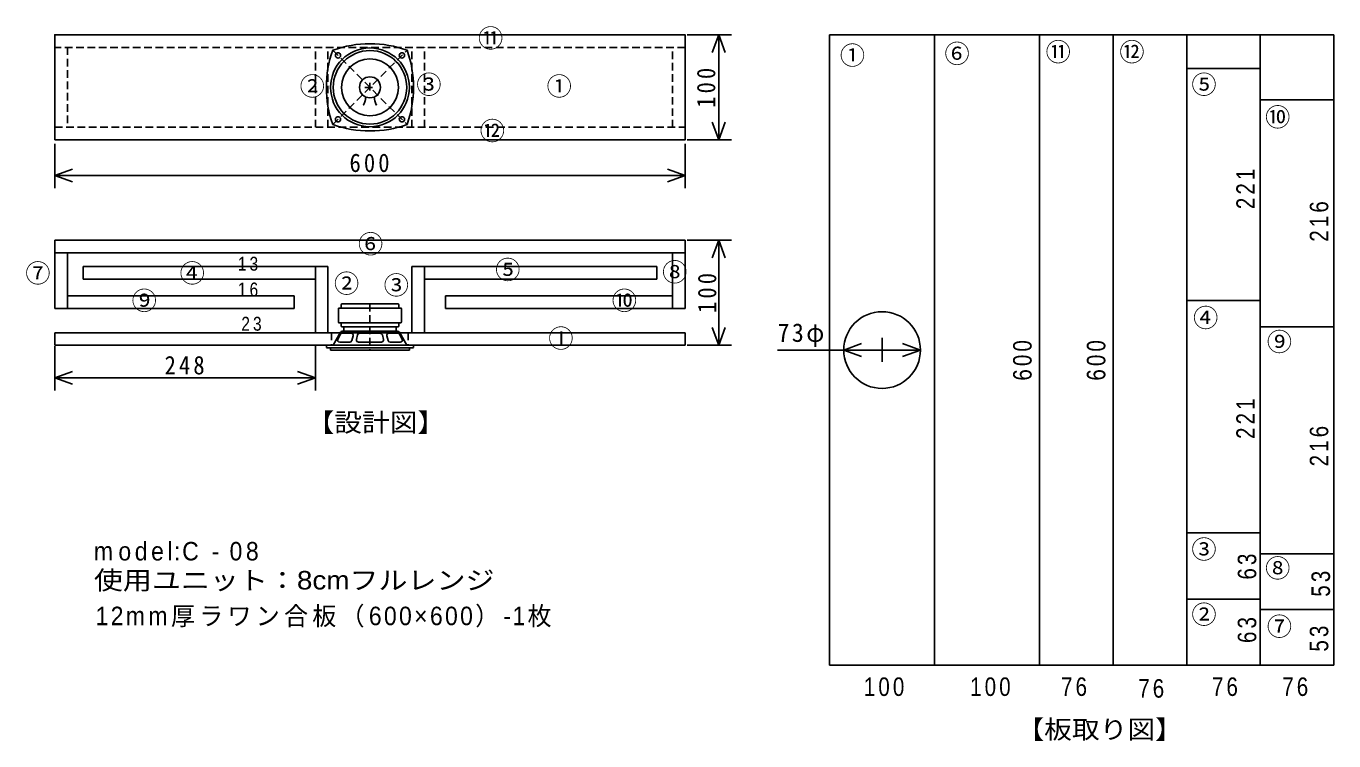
# Model space of a CAD drawing. Units: millimetres, scale not verified. Extents: x -920 to 325, y -183 to 497.
import ezdxf
from ezdxf.enums import TextEntityAlignment as Align

# ---------------------------------------------------------------- set-up
doc = ezdxf.new("R2010")
doc.units = ezdxf.units.MM
doc.header["$LTSCALE"] = 6
doc.linetypes.add('DASHED1', pattern=[1.8, 1.2, -0.6])
doc.layers.add('0-0', color=7, linetype='Continuous')
doc.styles.add('ＭＳ ゴシック', font='')
doc.styles.add('ＭＳ Ｐゴシック', font='')
doc.styles.get('ＭＳ ゴシック').set_extended_font_data('MS Gothic')
doc.styles.get('ＭＳ Ｐゴシック').set_extended_font_data('MS PGothic')

msp = doc.modelspace()

# ---------------------------------------------------------------- linework, layer by layer
at = {"layer": '0-0', "color": 4}
for p, q in [((-248.518, 489.041), (-290.518, 489.041)), ((-260.518, 489.041), (-266.674, 472.127)), ((-260.518, 389.041), (-260.518, 489.041)), ((-260.518, 489.041), (-254.362, 472.127)), ((-260.518, 389.041), (-266.674, 405.956)), ((-260.518, 389.041), (-254.362, 405.956)), ((-248.518, 389.041), (-290.518, 389.041)), ((-892.461, 343.181), (-892.461, 385.181)), ((-292.461, 343.181), (-292.461, 385.181)), ((-892.461, 355.181), (-875.547, 361.338)), ((-292.461, 355.181), (-309.376, 361.338)), ((-892.461, 355.181), (-292.461, 355.181)), ((-892.461, 355.181), (-875.547, 349.025)), ((-292.461, 355.181), (-309.376, 349.025)), ((-248.518, 293.558), (-290.518, 293.558)), ((-260.518, 293.558), (-266.674, 276.644)), ((-260.518, 193.558), (-260.518, 293.558)), ((-260.518, 293.558), (-254.362, 276.644)), ((-260.518, 193.558), (-266.674, 210.473)), ((-260.518, 193.558), (-254.362, 210.473)), ((-892.461, 150.591), (-892.461, 192.591)), ((-644.461, 150.591), (-644.461, 192.591)), ((-248.518, 193.558), (-290.518, 193.558)), ((-68.552, 189.041), (-204.552, 189.041)), ((-141.552, 189.041), (-124.637, 195.198)), ((-141.552, 189.041), (-124.637, 182.885)), ((-68.552, 189.041), (-85.466, 195.198)), ((-68.552, 189.041), (-85.466, 182.885)), ((-892.461, 162.591), (-875.547, 168.747)), ((-892.461, 162.591), (-644.461, 162.591)), ((-892.461, 162.591), (-875.547, 156.434)), ((-644.461, 162.591), (-661.376, 168.747)), ((-644.461, 162.591), (-661.376, 156.434))]:
    msp.add_line(p, q, dxfattribs=at)
at = {"layer": '0-0'}
for p, q in [((-155.052, 489.041), (-155.052, -110.959)), ((324.948, 489.041), (-155.052, 489.041)), ((-55.052, 489.041), (-55.052, -110.959)), ((44.948, 489.041), (44.948, -110.959)), ((114.948, 489.041), (114.948, -110.959)), ((184.948, 489.041), (184.948, -110.959)), ((254.948, 489.041), (254.948, -110.959)), ((324.948, 489.041), (324.948, -110.959)), ((254.948, 457.041), (184.948, 457.041)), ((324.948, 427.041), (254.948, 427.041)), ((-292.461, 293.558), (-892.461, 293.558)), ((-892.461, 293.558), (-892.461, 228.558)), ((-292.461, 228.558), (-292.461, 293.558)), ((-292.461, 281.558), (-892.461, 281.558)), ((-880.461, 281.558), (-880.461, 228.558)), ((-304.461, 228.558), (-304.461, 281.558)), ((-865.461, 268.558), (-865.461, 256.558)), ((-632.461, 268.558), (-865.461, 268.558)), ((-644.461, 205.558), (-644.461, 268.558)), ((-632.461, 205.558), (-632.461, 268.558)), ((-552.461, 205.558), (-552.461, 268.558)), ((-319.461, 268.558), (-552.461, 268.558)), ((-540.461, 205.558), (-540.461, 268.558)), ((-319.461, 256.558), (-319.461, 268.558)), ((-644.461, 256.558), (-865.461, 256.558)), ((-319.461, 256.558), (-540.461, 256.558)), ((-664.461, 240.558), (-880.461, 240.558)), ((-664.461, 228.558), (-664.461, 240.558)), ((-520.461, 228.558), (-520.461, 240.558)), ((-304.461, 240.558), (-520.461, 240.558)), ((-664.461, 228.558), (-892.461, 228.558)), ((-622.461, 215.758), (-622.461, 228.358)), ((-621.761, 229.058), (-563.161, 229.058)), ((-619.961, 232.058), (-619.961, 229.058)), ((-618.961, 233.058), (-565.961, 233.058)), ((-564.961, 232.058), (-564.961, 229.058)), ((-562.461, 228.358), (-562.461, 215.758)), ((-292.461, 228.558), (-520.461, 228.558)), ((254.948, 236.041), (184.948, 236.041)), ((-621.761, 215.058), (-563.161, 215.058)), ((-619.961, 212.058), (-619.961, 215.058)), ((-564.961, 212.058), (-564.961, 215.058)), ((-892.461, 205.558), (-292.461, 205.558)), ((-892.461, 205.558), (-892.461, 193.558)), ((-620.533, 206.03), (-627.461, 193.558)), ((-623.065, 199.503), (-620.651, 204.004)), ((-565.961, 211.058), (-618.961, 211.058)), ((-618.889, 205.058), (-610.399, 205.058)), ((-566.138, 207.058), (-618.784, 207.058)), ((-617.461, 207.058), (-617.461, 211.058)), ((-608.482, 202.489), (-609.815, 197.99)), ((-604.254, 203.492), (-605.254, 198.991)), ((-602.301, 205.058), (-582.621, 205.058)), ((-580.669, 203.492), (-579.669, 198.991)), ((-575.108, 197.99), (-576.441, 202.489)), ((-574.523, 205.058), (-566.034, 205.058)), ((-567.461, 207.058), (-567.461, 211.058)), ((-564.39, 206.03), (-557.461, 193.558)), ((-561.857, 199.503), (-564.271, 204.004)), ((-292.461, 193.558), (-292.461, 205.558)), ((-105.052, 200.751), (-105.052, 177.902)), ((324.948, 211.041), (254.948, 211.041)), ((-892.461, 193.558), (-292.461, 193.558)), ((-633.961, 192.008), (-633.961, 193.558)), ((-551.661, 191.308), (-633.261, 191.308)), ((-629.961, 189.058), (-629.961, 191.308)), ((-629.961, 189.058), (-554.961, 189.058)), ((-621.302, 196.558), (-611.487, 196.558)), ((-581.621, 196.558), (-603.301, 196.558)), ((-563.62, 196.558), (-573.19, 196.558)), ((-554.961, 189.058), (-554.961, 191.308)), ((-550.961, 192.008), (-550.961, 193.558)), ((-114.249, 189.041), (-96.295, 189.041)), ((254.948, 15.041), (184.948, 15.041)), ((324.948, -4.959), (254.948, -4.959)), ((254.948, -47.959), (184.948, -47.959)), ((324.948, -57.959), (254.948, -57.959)), ((324.948, -110.959), (-155.052, -110.959))]:
    msp.add_line(p, q, dxfattribs=at)
at = {"layer": '0-0', "linetype": 'DASHED1'}
for p, q in [((-292.461, 477.041), (-892.461, 477.041)), ((-880.461, 477.041), (-880.461, 401.041)), ((-644.461, 401.041), (-644.461, 477.041)), ((-632.461, 401.041), (-632.461, 477.041)), ((-627.816, 403.686), (-557.106, 474.397)), ((-627.816, 474.397), (-557.106, 403.686)), ((-552.461, 401.041), (-552.461, 477.041)), ((-540.461, 401.041), (-540.461, 477.041)), ((-304.461, 401.041), (-304.461, 477.041)), ((-597.358, 439.041), (-587.812, 439.041)), ((-592.461, 443.29), (-592.461, 435.052)), ((-892.461, 401.041), (-292.461, 401.041)), ((-592.461, 233.058), (-592.461, 189.058)), ((-628.961, 205.558), (-628.961, 193.558)), ((-555.961, 205.558), (-555.961, 193.558)), ((-620.932, 193.558), (-572.737, 193.558))]:
    msp.add_line(p, q, dxfattribs=at)
at = {"layer": '0-0'}
msp.add_lwpolyline([(-892.461, 389.041), (-292.461, 389.041), (-292.461, 489.041), (-892.461, 489.041)], close=True, dxfattribs=at)
for centre, radius in [((-592.461, 439.042), 37.5), ((-592.461, 439.042), 35), ((-622.867, 469.447), 2.5), ((-592.461, 439.042), 27), ((-562.056, 469.447), 2.5), ((-592.461, 439.042), 10), ((-622.867, 408.636), 2.5), ((-598.461, 422.473), 0.2), ((-586.461, 422.473), 0.2), ((-562.056, 408.636), 2.5), ((-105.052, 189.041), 36.5)]:
    msp.add_circle(centre, radius, dxfattribs=at)
for centre, radius, start, end in [((-529.175, 439.042), 104.786, 160.28108, 199.71875), ((-592.461, 375.755), 104.786, 70.28108, 109.71875), ((-655.747, 439.042), 104.786, 340.28108, 19.71875), ((-613.376, 430.474), 16.925, 331.78838, 357.97403), ((-571.547, 430.474), 16.925, 182.02293, 208.21141), ((-592.461, 502.328), 104.786, 250.28108, 289.71875), ((-621.761, 228.358), 0.7, 90, 180), ((-618.961, 232.058), 1, 90, 180), ((-565.961, 232.058), 1, 0, 90), ((-563.161, 228.358), 0.7, 0, 90), ((-621.761, 215.758), 0.7, 180, 270), ((-618.961, 212.058), 1, 180, 270), ((-565.961, 212.058), 1, 270, 0), ((-563.161, 215.758), 0.7, 270, 0), ((-621.302, 198.558), 2, 151.79231, 270), ((-618.889, 203.058), 2, 90, 151.79099), ((-618.784, 205.058), 2, 90, 150.94366), ((-610.399, 203.058), 2, 343.49654, 90), ((-602.301, 203.058), 2, 90, 167.47124), ((-582.621, 203.058), 2, 12.52852, 90), ((-574.523, 203.058), 2, 90, 196.50424), ((-566.138, 205.058), 2, 29.05536, 90), ((-566.034, 203.058), 2, 28.20877, 90), ((-563.62, 198.558), 2, 270, 28.20744), ((-633.261, 192.008), 0.7, 180, 270), ((-611.733, 198.558), 2, 270, 343.49551), ((-603.301, 198.558), 2, 167.47124, 270), ((-581.621, 198.558), 2, 270, 12.52852), ((-573.19, 198.558), 2, 196.50568, 270), ((-551.661, 192.008), 0.7, 270, 0)]:
    msp.add_arc(centre, radius, start, end, dxfattribs=at)
at = {"layer": '0-0', "linetype": 'DASHED1'}
msp.add_arc((-613.375, 430.474), 16.925, 331.78835, 357.97682, dxfattribs=at)

# ---------------------------------------------------------------- texts
at = {"layer": '0-0', "style": 'ＭＳ Ｐゴシック'}
for s, p in [('⑪', (-489.637, 471.684)), ('①', (-145.259, 455.363)), ('⑥', (-45.699, 456.995)), ('⑪', (50.596, 458.627)), ('⑫', (120.777, 458.627)), ('②', (-659.378, 425.984)), ('③', (-548.394, 427.617)), ('①', (-424.352, 425.984)), ('⑤', (189.326, 427.617)), ('⑩', (259.508, 396.606)), ('⑫', (-488.005, 383.549)), ('⑥', (-603.886, 275.829)), ('⑤', (-473.316, 251.347)), ('⑧', (-314.383, 249.14)), ('⑦', (-920.518, 248.083)), ('④', (-773.627, 248.083)), ('②', (-626.736, 238.29)), ('③', (-579.404, 236.658)), ('⑨', (-819.326, 221.969)), ('⑩', (-362.332, 221.969)), ('④', (190.959, 205.648)), ('①', (-422.72, 186.062)), ('⑨', (261.14, 182.798)), ('③', (189.326, -14.689)), ('⑧', (259.508, -32.642)), ('②', (189.326, -76.71)), ('⑦', (261.14, -88.135))]:
    msp.add_text(s, height=17.6, dxfattribs=at).set_placement(p, align=Align.BOTTOM_LEFT)
for s, width, p in [('【設計図】', 1.1, (-652.85, 106.088)), ('使用ユニット：8cmフルレンジ', 1.15, (-855.233, -44.067)), ('【板取り図】', 1.1, (22.85, -186.062))]:
    msp.add_text(s, height=17.6, dxfattribs=dict(at, width=width)).set_placement(p, align=Align.BOTTOM_LEFT)
at = {"layer": '0-0', "char_height": 17.6, "attachment_point": 7, "rotation": 90}
for s, insert, style in [('\\T1.27;\\W0.9;100', (-263.518, 419.541), 'ＭＳ ゴシック'), ('\\T1.27;\\W0.85;221', (249.715, 323.161), 'ＭＳ Ｐゴシック'), ('\\T1.27;\\W0.85;216', (319.896, 292.15), 'ＭＳ Ｐゴシック'), ('\\T1.27;\\W0.9;100', (-262.586, 224.278), 'ＭＳ ゴシック'), ('\\T1.27;\\W0.85;600', (37.539, 159.948), 'ＭＳ Ｐゴシック'), ('\\T1.27;\\W0.85;600', (107.72, 159.948), 'ＭＳ Ｐゴシック'), ('\\T1.27;\\W0.85;221', (249.715, 104.456), 'ＭＳ Ｐゴシック'), ('\\T1.27;\\W0.85;216', (319.896, 78.342), 'ＭＳ Ｐゴシック'), ('\\T1.27;\\W0.85;63', (251.347, -29.378), 'ＭＳ Ｐゴシック'), ('\\T1.27;\\W0.85;53', (321.528, -45.699), 'ＭＳ Ｐゴシック'), ('\\T1.27;\\W0.85;63', (251.347, -89.767), 'ＭＳ Ｐゴシック'), ('\\T1.27;\\W0.85;53', (319.896, -97.927), 'ＭＳ Ｐゴシック')]:
    msp.add_mtext(s, dxfattribs=dict(at, insert=insert, style=style))
at = {"layer": '0-0', "attachment_point": 7}
for s, insert, char_height, style in [('\\T1.27;\\W0.9;600', (-611.961, 358.181), 17.6, 'ＭＳ ゴシック'), ('\\T1.36;\\W0.85;13', (-718.135, 264.404), 13.2, 'ＭＳ Ｐゴシック'), ('\\T1.36;\\W0.85;16', (-718.135, 239.922), 13.2, 'ＭＳ Ｐゴシック'), ('\\T1.36;\\W0.85;23', (-714.87, 207.28), 13.2, 'ＭＳ Ｐゴシック'), ('\\T1.2;\\W0.95;73φ', (-204.552, 192.041), 17.6, 'ＭＳ ゴシック'), ('\\T1.27;\\W0.9;248', (-787.961, 165.591), 17.6, 'ＭＳ ゴシック'), ('\\T1.28;\\W0.95;model:C\\~-\\~08', (-855.233, -11.425), 17.6, 'ＭＳ Ｐゴシック'), ('\\T1.18;\\W0.95;12mm厚ラワン合板（600×600）-1枚', (-853.601, -75.078), 17.6, 'ＭＳ Ｐゴシック'), ('\\T1.27;\\W0.85;100', (-122.409, -140.363), 17.6, 'ＭＳ Ｐゴシック'), ('\\T1.27;\\W0.85;100', (-21.218, -140.363), 17.6, 'ＭＳ Ｐゴシック'), ('\\T1.27;\\W0.85;76', (65.285, -140.363), 17.6, 'ＭＳ Ｐゴシック'), ('\\T1.27;\\W0.85;76', (138.731, -141.995), 17.6, 'ＭＳ Ｐゴシック'), ('\\T1.27;\\W0.85;76', (208.912, -140.363), 17.6, 'ＭＳ Ｐゴシック'), ('\\T1.27;\\W0.85;76', (275.829, -140.363), 17.6, 'ＭＳ Ｐゴシック')]:
    msp.add_mtext(s, dxfattribs=dict(at, insert=insert, char_height=char_height, style=style))

doc.saveas('drawing.dxf')
